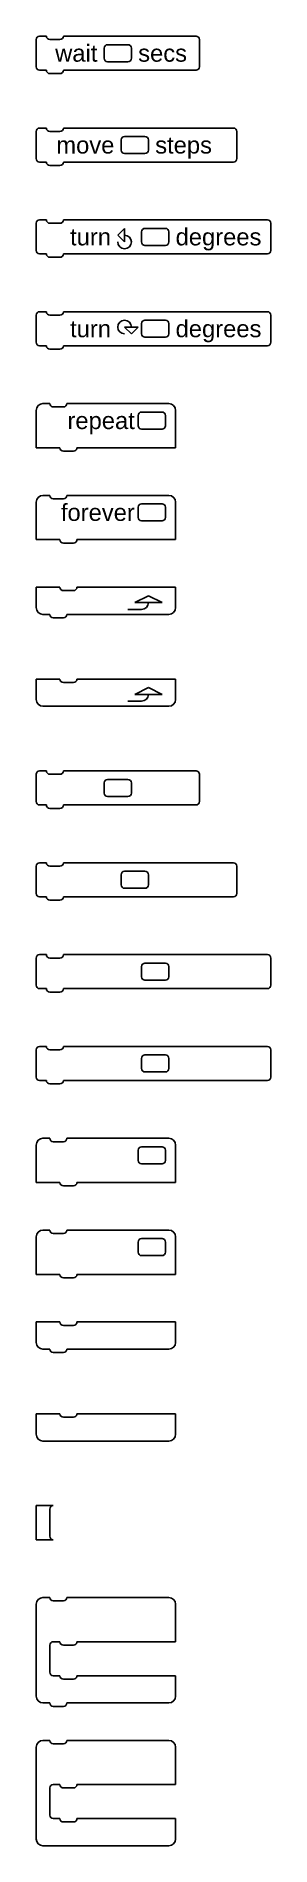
# Model space of a CAD drawing. Extents: x 10 to 79, y -549 to -17.
import ezdxf
from ezdxf.enums import TextEntityAlignment as Align

# ---------------------------------------------------------------- set-up
doc = ezdxf.new("R2010")
doc.units = 0
doc.layers.add('layer1', color=7, linetype='CONTINUOUS')
doc.styles.get("Standard").update_dxf_attribs({"font": 'arial.ttf'})

msp = doc.modelspace()

# ---------------------------------------------------------------- linework, layer by layer
at = {"color": 0}
for p, q in [((10, -26), (10, -18)), ((11, -17), (13, -17)), ((14, -18), (17, -18)), ((18, -17), (57, -17)), ((30, -23.5), (30, -20.5)), ((31, -19.5), (37, -19.5)), ((38, -20.5), (38, -23.5)), ((58, -18), (58, -26)), ((37, -24.5), (31, -24.5)), ((13, -27), (11, -27)), ((17, -28), (14, -28)), ((57, -27), (18, -27)), ((10, -53), (10, -45)), ((11, -44), (13, -44)), ((14, -45), (17, -45)), ((18, -44), (68, -44)), ((35, -50.5), (35, -47.5)), ((36, -46.5), (42, -46.5)), ((43, -47.5), (43, -50.5)), ((69, -45), (69, -53)), ((42, -51.5), (36, -51.5)), ((13, -54), (11, -54)), ((17, -55), (14, -55)), ((68, -54), (18, -54)), ((10, -80), (10, -72)), ((11, -71), (13, -71)), ((14, -72), (17, -72)), ((18, -71), (78, -71)), ((42, -73.5), (48, -73.5)), ((79, -72), (79, -80)), ((41, -77.5), (41, -74.5)), ((48, -78.5), (42, -78.5)), ((49, -74.5), (49, -77.5)), ((13, -81), (11, -81)), ((17, -82), (14, -82)), ((78, -81), (18, -81)), ((10, -107), (10, -99)), ((11, -98), (13, -98)), ((14, -99), (17, -99)), ((18, -98), (78, -98)), ((42, -100.5), (48, -100.5)), ((79, -99), (79, -107)), ((41, -104.5), (41, -101.5)), ((48, -105.5), (42, -105.5)), ((49, -101.5), (49, -104.5)), ((13, -108), (11, -108)), ((17, -109), (14, -109)), ((78, -108), (18, -108)), ((10, -138), (10, -127)), ((12, -125), (14, -125)), ((15, -126), (18, -126)), ((19, -125), (49, -125)), ((41, -127.5), (47, -127.5)), ((51, -127), (51, -138)), ((40, -131.5), (40, -128.5)), ((47, -132.5), (41, -132.5)), ((48, -128.5), (48, -131.5)), ((17, -138), (10, -138)), ((51, -138), (22, -138)), ((21, -139), (18, -139)), ((10, -165), (10, -154)), ((12, -152), (14, -152)), ((15, -153), (18, -153)), ((19, -152), (49, -152)), ((51, -154), (51, -165)), ((40, -158.5), (40, -155.5)), ((41, -154.5), (47, -154.5)), ((47, -159.5), (41, -159.5)), ((48, -155.5), (48, -158.5)), ((17, -165), (10, -165)), ((21, -166), (18, -166)), ((51, -165), (22, -165)), ((10, -179), (17, -179)), ((10, -185), (10, -179)), ((18, -180), (21, -180)), ((22, -179), (51, -179)), ((51, -179), (51, -185)), ((14, -187), (12, -187)), ((18, -188), (15, -188)), ((49, -187), (19, -187)), ((10, -206), (17, -206)), ((10, -212), (10, -206)), ((18, -207), (21, -207)), ((22, -206), (51, -206)), ((51, -206), (51, -212)), ((49, -214), (12, -214)), ((10, -242), (10, -234)), ((11, -233), (13, -233)), ((14, -234), (17, -234)), ((18, -233), (57, -233)), ((58, -234), (58, -242)), ((30, -239.5), (30, -236.5)), ((31, -235.5), (37, -235.5)), ((38, -236.5), (38, -239.5)), ((13, -243), (11, -243)), ((17, -244), (14, -244)), ((57, -243), (18, -243)), ((37, -240.5), (31, -240.5)), ((11, -260), (13, -260)), ((18, -260), (68, -260)), ((10, -269), (10, -261)), ((14, -261), (17, -261)), ((35, -266.5), (35, -263.5)), ((36, -262.5), (42, -262.5)), ((43, -263.5), (43, -266.5)), ((69, -261), (69, -269)), ((13, -270), (11, -270)), ((17, -271), (14, -271)), ((68, -270), (18, -270)), ((42, -267.5), (36, -267.5)), ((11, -287), (13, -287)), ((18, -287), (78, -287)), ((10, -296), (10, -288)), ((14, -288), (17, -288)), ((41, -293.5), (41, -290.5)), ((42, -289.5), (48, -289.5)), ((49, -290.5), (49, -293.5)), ((79, -288), (79, -296)), ((13, -297), (11, -297)), ((78, -297), (18, -297)), ((48, -294.5), (42, -294.5)), ((17, -298), (14, -298)), ((10, -323), (10, -315)), ((11, -314), (13, -314)), ((14, -315), (17, -315)), ((18, -314), (78, -314)), ((41, -320.5), (41, -317.5)), ((42, -316.5), (48, -316.5)), ((49, -317.5), (49, -320.5)), ((79, -315), (79, -323)), ((13, -324), (11, -324)), ((78, -324), (18, -324)), ((48, -321.5), (42, -321.5)), ((17, -325), (14, -325)), ((10, -354), (10, -343)), ((12, -341), (14, -341)), ((15, -342), (18, -342)), ((19, -341), (49, -341)), ((40, -347.5), (40, -344.5)), ((41, -343.5), (47, -343.5)), ((48, -344.5), (48, -347.5)), ((51, -343), (51, -354)), ((47, -348.5), (41, -348.5)), ((17, -354), (10, -354)), ((21, -355), (18, -355)), ((51, -354), (22, -354)), ((10, -381), (10, -370)), ((12, -368), (14, -368)), ((15, -369), (18, -369)), ((19, -368), (49, -368)), ((40, -374.5), (40, -371.5)), ((41, -370.5), (47, -370.5)), ((48, -371.5), (48, -374.5)), ((51, -370), (51, -381)), ((47, -375.5), (41, -375.5)), ((17, -381), (10, -381)), ((21, -382), (18, -382)), ((51, -381), (22, -381)), ((10, -395), (17, -395)), ((10, -401), (10, -395)), ((18, -396), (21, -396)), ((22, -395), (51, -395)), ((51, -395), (51, -401)), ((14, -403), (12, -403)), ((18, -404), (15, -404)), ((49, -403), (19, -403)), ((10, -422), (17, -422)), ((10, -428), (10, -422)), ((18, -423), (21, -423)), ((22, -422), (51, -422)), ((51, -422), (51, -428)), ((49, -430), (12, -430)), ((10, -449), (15, -449)), ((10, -459), (10, -449)), ((14, -450), (14, -458)), ((15, -459), (10, -459)), ((10, -505), (10, -478)), ((12, -476), (14, -476)), ((15, -477), (18, -477)), ((19, -476), (49, -476)), ((51, -478), (51, -489)), ((17, -489), (15, -489)), ((51, -489), (22, -489)), ((14, -490), (14, -498)), ((21, -490), (18, -490)), ((15, -499), (17, -499)), ((18, -500), (21, -500)), ((22, -499), (51, -499)), ((51, -499), (51, -505)), ((14, -507), (12, -507)), ((18, -508), (15, -508)), ((49, -507), (19, -507)), ((10, -547), (10, -520)), ((12, -518), (14, -518)), ((15, -519), (18, -519)), ((19, -518), (49, -518)), ((51, -520), (51, -531)), ((14, -532), (14, -540)), ((17, -531), (15, -531)), ((21, -532), (18, -532)), ((51, -531), (22, -531)), ((15, -541), (17, -541)), ((18, -542), (21, -542)), ((22, -541), (51, -541)), ((51, -541), (51, -547)), ((49, -549), (12, -549))]:
    msp.add_line(p, q, dxfattribs=at)
at = {"color": 1}
for p, q in [((34, -75.5), (36, -73.5)), ((36, -73.5), (36, -77.5)), ((36, -77.5), (34, -75.5)), ((38, -104.5), (36, -102.5)), ((36, -102.5), (40, -102.5)), ((40, -102.5), (38, -104.5)), ((37, -185.5), (41, -185.5)), ((43, -181.5), (39, -183.5)), ((39, -183.5), (47, -183.5)), ((47, -183.5), (43, -181.5)), ((37, -212.5), (41, -212.5)), ((43, -208.5), (39, -210.5)), ((39, -210.5), (47, -210.5)), ((47, -210.5), (43, -208.5))]:
    msp.add_line(p, q, dxfattribs=at)
at = {"color": 0}
for centre, radius, start, end in [((11, -18), 1, 90, 180), ((14, -17), 1, 180, 270), ((17, -17), 1, 270, 0), ((31, -20.5), 1, 90, 180), ((37, -20.5), 1, 0, 90), ((57, -18), 1, 0, 90), ((11, -26), 1, 180, 270), ((31, -23.5), 1, 180, 270), ((37, -23.5), 1, 270, 0), ((57, -26), 1, 270, 0), ((14, -27), 1, 180, 270), ((17, -27), 1, 270, 0), ((11, -45), 1, 90, 180), ((14, -44), 1, 180, 270), ((17, -44), 1, 270, 0), ((36, -47.5), 1, 90, 180), ((42, -47.5), 1, 0, 90), ((68, -45), 1, 0, 90), ((11, -53), 1, 180, 270), ((36, -50.5), 1, 180, 270), ((42, -50.5), 1, 270, 0), ((68, -53), 1, 270, 0), ((14, -54), 1, 180, 270), ((17, -54), 1, 270, 0), ((11, -72), 1, 90, 180), ((14, -71), 1, 180, 270), ((17, -71), 1, 270, 0), ((42, -74.5), 1, 90, 180), ((48, -74.5), 1, 0, 90), ((78, -72), 1, 0, 90), ((42, -77.5), 1, 180, 270), ((48, -77.5), 1, 270, 0), ((11, -80), 1, 180, 270), ((14, -81), 1, 180, 270), ((17, -81), 1, 270, 0), ((78, -80), 1, 270, 0), ((11, -99), 1, 90, 180), ((14, -98), 1, 180, 270), ((17, -98), 1, 270, 0), ((42, -101.5), 1, 90, 180), ((48, -101.5), 1, 0, 90), ((78, -99), 1, 0, 90), ((42, -104.5), 1, 180, 270), ((48, -104.5), 1, 270, 0), ((11, -107), 1, 180, 270), ((14, -108), 1, 180, 270), ((17, -108), 1, 270, 0), ((78, -107), 1, 270, 0), ((12, -127), 2, 90, 180), ((15, -125), 1, 180, 270), ((18, -125), 1, 270, 0), ((41, -128.5), 1, 90, 180), ((47, -128.5), 1, 0, 90), ((49, -127), 2, 0, 90), ((41, -131.5), 1, 180, 270), ((47, -131.5), 1, 270, 0), ((18, -138), 1, 180, 270), ((21, -138), 1, 270, 0), ((12, -154), 2, 90, 180), ((15, -152), 1, 180, 270), ((18, -152), 1, 270, 0), ((49, -154), 2, 0, 90), ((41, -155.5), 1, 90, 180), ((41, -158.5), 1, 180, 270), ((47, -155.5), 1, 0, 90), ((47, -158.5), 1, 270, 0), ((18, -165), 1, 180, 270), ((21, -165), 1, 270, 0), ((18, -179), 1, 180, 270), ((21, -179), 1, 270, 0), ((12, -185), 2, 180, 270), ((49, -185), 2, 270, 0), ((15, -187), 1, 180, 270), ((18, -187), 1, 270, 0), ((18, -206), 1, 180, 270), ((21, -206), 1, 270, 0), ((12, -212), 2, 180, 270), ((49, -212), 2, 270, 0), ((11, -234), 1, 90, 180), ((14, -233), 1, 180, 270), ((17, -233), 1, 270, 0), ((57, -234), 1, 0, 90), ((31, -236.5), 1, 90, 180), ((37, -236.5), 1, 0, 90), ((11, -242), 1, 180, 270), ((14, -243), 1, 180, 270), ((17, -243), 1, 270, 0), ((31, -239.5), 1, 180, 270), ((37, -239.5), 1, 270, 0), ((57, -242), 1, 270, 0), ((11, -261), 1, 90, 180), ((14, -260), 1, 180, 270), ((17, -260), 1, 270, 0), ((68, -261), 1, 0, 90), ((36, -263.5), 1, 90, 180), ((42, -263.5), 1, 0, 90), ((11, -269), 1, 180, 270), ((14, -270), 1, 180, 270), ((17, -270), 1, 270, 0), ((36, -266.5), 1, 180, 270), ((42, -266.5), 1, 270, 0), ((68, -269), 1, 270, 0), ((11, -288), 1, 90, 180), ((14, -287), 1, 180, 270), ((17, -287), 1, 270, 0), ((78, -288), 1, 0, 90), ((42, -290.5), 1, 90, 180), ((48, -290.5), 1, 0, 90), ((11, -296), 1, 180, 270), ((14, -297), 1, 180, 270), ((17, -297), 1, 270, 0), ((42, -293.5), 1, 180, 270), ((48, -293.5), 1, 270, 0), ((78, -296), 1, 270, 0), ((11, -315), 1, 90, 180), ((14, -314), 1, 180, 270), ((17, -314), 1, 270, 0), ((42, -317.5), 1, 90, 180), ((48, -317.5), 1, 0, 90), ((78, -315), 1, 0, 90), ((11, -323), 1, 180, 270), ((14, -324), 1, 180, 270), ((17, -324), 1, 270, 0), ((42, -320.5), 1, 180, 270), ((48, -320.5), 1, 270, 0), ((78, -323), 1, 270, 0), ((12, -343), 2, 90, 180), ((15, -341), 1, 180, 270), ((18, -341), 1, 270, 0), ((41, -344.5), 1, 90, 180), ((47, -344.5), 1, 0, 90), ((49, -343), 2, 0, 90), ((41, -347.5), 1, 180, 270), ((47, -347.5), 1, 270, 0), ((18, -354), 1, 180, 270), ((21, -354), 1, 270, 0), ((12, -370), 2, 90, 180), ((15, -368), 1, 180, 270), ((18, -368), 1, 270, 0), ((41, -371.5), 1, 90, 180), ((47, -371.5), 1, 0, 90), ((49, -370), 2, 0, 90), ((41, -374.5), 1, 180, 270), ((47, -374.5), 1, 270, 0), ((18, -381), 1, 180, 270), ((21, -381), 1, 270, 0), ((18, -395), 1, 180, 270), ((21, -395), 1, 270, 0), ((12, -401), 2, 180, 270), ((15, -403), 1, 180, 270), ((18, -403), 1, 270, 0), ((49, -401), 2, 270, 0), ((18, -422), 1, 180, 270), ((21, -422), 1, 270, 0), ((12, -428), 2, 180, 270), ((49, -428), 2, 270, 0), ((15, -450), 1, 90, 180), ((15, -458), 1, 180, 270), ((12, -478), 2, 90, 180), ((15, -476), 1, 180, 270), ((18, -476), 1, 270, 0), ((49, -478), 2, 0, 90), ((15, -490), 1, 90, 180), ((18, -489), 1, 180, 270), ((21, -489), 1, 270, 0), ((15, -498), 1, 180, 270), ((18, -499), 1, 180, 270), ((21, -499), 1, 270, 0), ((12, -505), 2, 180, 270), ((49, -505), 2, 270, 0), ((15, -507), 1, 180, 270), ((18, -507), 1, 270, 0), ((12, -520), 2, 90, 180), ((15, -518), 1, 180, 270), ((18, -518), 1, 270, 0), ((49, -520), 2, 0, 90), ((15, -532), 1, 90, 180), ((18, -531), 1, 180, 270), ((21, -531), 1, 270, 0), ((15, -540), 1, 180, 270), ((18, -541), 1, 180, 270), ((21, -541), 1, 270, 0), ((12, -547), 2, 180, 270), ((49, -547), 2, 270, 0)]:
    msp.add_arc(centre, radius, start, end, dxfattribs=at)
at = {"color": 1}
for centre, start, end in [((36, -77.5), 180, 0), ((36, -77.5), 0, 90), ((36, -102.5), 0, 270), ((41, -183.5), 270, 0), ((41, -210.5), 270, 0)]:
    msp.add_arc(centre, 2, start, end, dxfattribs=at)

# ---------------------------------------------------------------- texts
at = {"layer": 'layer1', "color": 1}
for s, p in [('wait', (28, -24.5)), ('move', (33, -51.5)), ('turn', (32, -78.5)), ('turn', (32, -105.5)), ('repeat', (39, -132.5)), ('forever', (39, -159.5))]:
    msp.add_text(s, height=5, dxfattribs=at).set_placement(p, align=Align.RIGHT)
for s, p in [('secs', (40, -24.5)), ('steps', (45, -51.5)), ('degrees', (51, -78.5)), ('degrees', (51, -105.5))]:
    msp.add_text(s, height=5, dxfattribs=at).set_placement(p)

doc.saveas('drawing.dxf')
